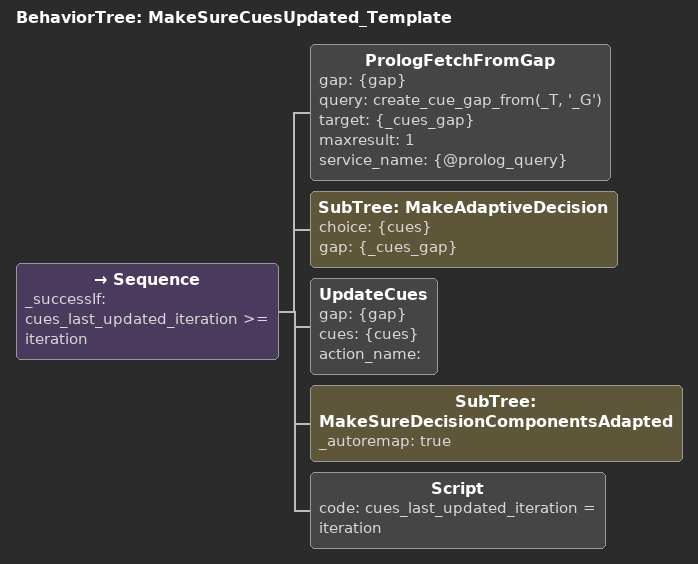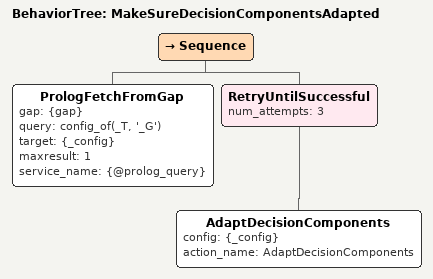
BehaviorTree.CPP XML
<?xml version="1.0" encoding="UTF-8"?>
<root BTCPP_format="4">
  <include ros_pkg="krr_btcpp_ros2" path="behavior_trees/make_adaptive_decision_structure.xml" />

  <!-- Update Cues Structure -->
  <BehaviorTree ID="MakeSureCuesUpdated_Template">
    <Sequence _successIf="cues_last_updated_iteration >= iteration">
      <!-- Automatically defining a gap for each decision is out of scope for now.
          This creates a ttb clone for the specific alternatives at hand.
      -->
      <PrologFetchFromGap gap="{gap}"
                          query="create_cue_gap_from(_T, '_G')"
                          target="{_cues_gap}"
                          maxresult="1"
                          service_name="{@prolog_query}" />
      <SubTree ID="MakeAdaptiveDecision" choice="{cues}" gap="{_cues_gap}" />
      <UpdateCues gap="{gap}"
                  cues="{cues}"
                  action_name="" />
      <SubTree ID="MakeSureDecisionComponentsAdapted" _autoremap="true" />
      <Script code="cues_last_updated_iteration = iteration" />
    </Sequence>
  </BehaviorTree>

  <!-- NOTE: This is necessary because the parameters may be different for deciding on cues
          than deciding on alternatives
  -->
  <BehaviorTree ID="MakeSureDecisionComponentsAdapted">
    <Sequence>
      <PrologFetchFromGap gap="{gap}"
                          query="config_of(_T, '_G')"
                          target="{_config}"
                          maxresult="1"
                          service_name="{@prolog_query}" />

      <!-- Setting ROS parameters may take a few tries, so give this a couple
           attempts before giving up.
      -->
      <RetryUntilSuccessful num_attempts="3">
        <AdaptDecisionComponents config="{_config}"
                                 action_name="AdaptDecisionComponents" />
      </RetryUntilSuccessful>
    </Sequence>
  </BehaviorTree>
</root>
